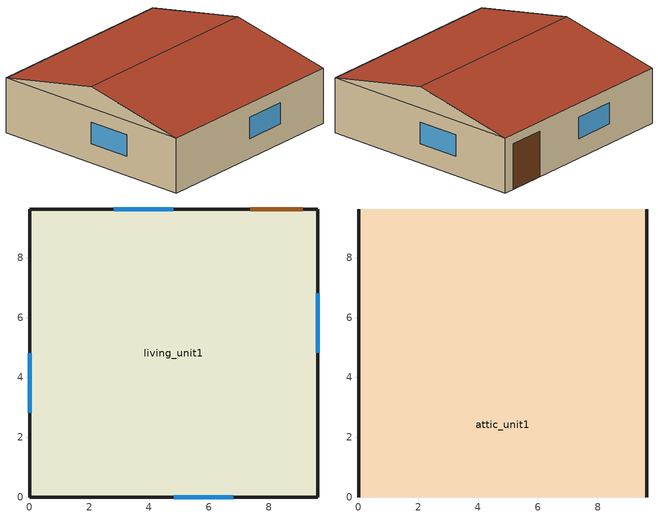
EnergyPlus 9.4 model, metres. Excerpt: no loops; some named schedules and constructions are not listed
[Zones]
living_unit1
 floor ground (Interior Floor): 0,0 0,9.63 9.63,9.63 9.63,0 z0.12
 wall outside (Exterior Wall): 0,0 9.63,0 9.63,9.63 0,9.63 0,0 z0.12:2.7
 window (Exterior Window): 4.82,0 6.82,0 / 4.81,9.63 2.81,9.63 / 9.63,4.82 9.63,6.82 / 0,4.81 0,2.81 z1.04:2.04
 door (Exterior Door): 9.13,9.63 7.39,9.63 z0.12:2.26
 ceiling to attic_unit1 (Interior Ceiling): 0,0 9.63,0 9.63,9.63 0,9.63 z2.7
attic_unit1
 wall outside (Gable_end): 9.63,0,2.7 9.63,9.63,2.7 9.63,4.82,3.7; 0,9.63,2.7 0,0,2.7 0,4.82,3.7
 roof outside (Exterior Roof): 0,0,2.7 9.63,0,2.7 9.63,4.82,3.7 0,4.82,3.7; 9.63,9.63,2.7 0,9.63,2.7 0,4.82,3.7 9.63,4.82,3.7
[Schedule:Day:List]
alwaysOffDaySch: No, 15, 0, 0, 0, 0, 0, 0, 0, 0, 0, 0, 0, 0, 0, 0, 0, 0, 0, 0, 0, 0, 0, 0, 0, 0, 0, 0, 0, 0, 0, 0, 0, 0, 0, 0, 0, 0, 0, 0, 0, 0, 0, 0, 0, 0, 0, 0, 0, 0, 0, 0, 0, 0, 0, 0, 0, 0, 0, 0, 0, 0, 0, 0, 0, 0, 0, 0, 0, 0, 0, 0, 0, 0, 0, 0, 0, 0, 0, 0, 0, 0, 0, 0, 0, 0, 0, 0, 0, 0, 0, 0, 0, 0, 0, 0, 0, 0
Week48Day1Oven1Sch: No, 15, 0, 0, 0, 0, 0, 0, 0, 0, 0, 0, 0, 0, 0, 0, 0, 0, 0, 0, 0, 0, 0, 0, 0, 0, 0, 0, 0, 0, 0, 0, 1, 0, 0, 0, 0, 0, 0, 0, 0, 0, 0, 0, 0, 0, 0, 0, 0, 0, 0, 0, 0, 0, 0, 0, 0, 0, 0, 0, 0, 0, 0, 0, 0, 0, 0, 0, 0, 0, 0, 0, 0, 0, 0, 0, 0, 0, 0, 0, 0, 0, 0, 0, 0, 0, 0, 0, 0, 0, 0, 0, 0, 0, 0, 0, 0, 0
Week48Day6Oven1Sch; Week0Day3Oven2Sch; Week28Day4Oven2Sch: No, 15, 0, 0, 0, 0, 0, 0, 0, 0, 0, 0, 0, 0, 0, 0, 0, 0, 0, 0, 0, 0, 0, 0, 0, 0, 0, 0, 0, 0, 0, 0, 0, 0, 0, 0, 0, 0, 0, 0, 0, 0, 0, 0, 0, 0, 0, 0, 0, 0, 0, 0, 0, 0, 0, 0, 0, 0, 0, 0, 0, 0, 0, 0, 0, 0, 0, 0, 0, 0, 0, 0, 0, 1, 1, 1, 0, 0, 0, 0, 0, 0, 0, 0, 0, 0, 0, 0, 0, 0, 0, 0, 0, 0, 0, 0, 0, 0
Week49Day0Oven1Sch; Week51Day1Oven1Sch; Week6Day6Oven2Sch; Week8Day2Oven2Sch: No, 15, 0, 0, 0, 0, 0, 0, 0, 0, 0, 0, 0, 0, 0, 0, 0, 0, 0, 0, 0, 0, 0, 0, 0, 0, 0, 0, 0, 0, 0, 0, 0, 0, 0, 0, 0, 0, 0, 0, 0, 0, 0, 0, 0, 0, 0, 0, 0, 0, 0, 0, 0, 0, 0, 0, 0, 0, 0, 0, 0, 0, 0, 0, 0, 0, 0, 0, 0, 0, 0, 0, 0, 0, 0, 0, 0, 0, 1, 1, 1, 0, 0, 0, 0, 0, 0, 0, 0, 0, 0, 0, 0, 0, 0, 0, 0, 0
Week49Day2Oven1Sch: No, 15, 0, 0, 0, 0, 0, 0, 0, 0, 0, 0, 0, 0, 0, 0, 0, 0, 0, 0, 0, 0, 0, 0, 0, 0, 0, 0, 0, 0, 0, 0, 0, 0, 0, 0, 0, 0, 0, 1, 0, 0, 0, 0, 0, 0, 0, 0, 0, 0, 0, 1, 0, 0, 0, 0, 0, 0, 0, 0, 0, 0, 0, 0, 0, 0, 0, 0, 0, 0, 0, 0, 0, 0, 0, 0, 0, 0, 0, 0, 0, 0, 0, 0, 0, 0, 0, 0, 0, 0, 0, 0, 0, 0, 0, 0, 0, 0
Week49Day3Oven1Sch: No, 15, 0, 0, 0, 0, 0, 0, 0, 0, 0, 0, 0, 0, 0, 0, 0, 0, 0, 0, 0, 0, 0, 0, 0, 0, 0, 0, 0, 0, 0, 0, 0, 0, 0, 0, 0, 0, 0, 0, 0, 0, 0, 0, 0, 0, 0, 0, 0, 0, 0, 0, 0, 0, 0, 0, 0, 0, 0, 0, 0, 1, 0, 0, 0, 0, 0, 0, 0, 0, 0, 0, 0, 0, 0, 1, 1, 1, 0, 0, 0, 0, 0, 0, 0, 0, 0, 0, 0, 0, 0, 0, 0, 0, 0, 0, 0, 0
Week50Day6Oven1Sch: No, 15, 0, 0, 0, 0, 0, 0, 0, 0, 0, 0, 0, 0, 0, 0, 0, 0, 0, 0, 0, 0, 0, 0, 0, 0, 0, 0, 0, 0, 0, 0, 0, 0, 0, 0, 0, 0, 0, 0, 0, 0, 0, 1, 0, 0, 0, 0, 0, 0, 0, 0, 0, 0, 0, 0, 0, 0, 0, 0, 0, 0, 0, 0, 0, 0, 0, 0, 0, 0, 0, 0, 1, 1, 1, 0, 0, 0, 0, 0, 0, 0, 0, 0, 0, 0, 0, 0, 0, 0, 0, 0, 0, 0, 0, 0, 0, 0
Week51Day5Oven1Sch; Week40Day5Oven2Sch; Week44Day2Oven2Sch: No, 15, 0, 0, 0, 0, 0, 0, 0, 0, 0, 0, 0, 0, 0, 0, 0, 0, 0, 0, 0, 0, 0, 0, 0, 0, 0, 0, 0, 0, 0, 0, 0, 0, 0, 0, 0, 0, 0, 0, 0, 0, 0, 0, 0, 0, 0, 0, 0, 0, 0, 0, 0, 0, 0, 0, 0, 0, 0, 0, 0, 0, 0, 0, 0, 0, 0, 0, 0, 0, 0, 0, 0, 0, 0, 0, 0, 0, 0, 1, 1, 1, 0, 0, 0, 0, 0, 0, 0, 0, 0, 0, 0, 0, 0, 0, 0, 0
Week1Day4Oven2Sch; Week27Day2Oven2Sch; Week31Day4Oven2Sch: No, 15, 0, 0, 0, 0, 0, 0, 0, 0, 0, 0, 0, 0, 0, 0, 0, 0, 0, 0, 0, 0, 0, 0, 0, 0, 0, 0, 0, 0, 0, 0, 0, 0, 0, 0, 0, 0, 0, 0, 0, 0, 0, 0, 0, 0, 0, 0, 0, 0, 0, 0, 0, 0, 0, 0, 0, 0, 0, 0, 0, 0, 0, 0, 0, 0, 0, 0, 0, 1, 0, 0, 0, 0, 0, 0, 0, 0, 0, 0, 0, 0, 0, 0, 0, 0, 0, 0, 0, 0, 0, 0, 0, 0, 0, 0, 0, 0
Week2Day0Oven2Sch: No, 15, 0, 0, 0, 0, 0, 0, 0, 0, 0, 0, 0, 0, 0, 0, 0, 0, 0, 0, 0, 0, 0, 0, 0, 0, 0, 0, 0, 0, 0, 0, 0, 0, 0, 0, 0, 0, 0, 0, 0, 0, 0, 0, 0, 0, 0, 0, 0, 0, 0, 0, 0, 0, 0, 0, 0, 0, 0, 0, 0, 0, 0, 0, 0, 0, 0, 0, 0, 0, 0, 0, 0, 0, 1, 1, 1, 0, 0, 0, 1, 1, 1, 0, 0, 0, 0, 0, 0, 0, 0, 0, 0, 0, 0, 0, 0, 0
Week2Day1Oven2Sch; Week12Day0Oven2Sch; Week31Day1Oven2Sch: No, 15, 0, 0, 0, 0, 0, 0, 0, 0, 0, 0, 0, 0, 0, 0, 0, 0, 0, 0, 0, 0, 0, 0, 0, 0, 0, 0, 0, 0, 0, 0, 0, 0, 0, 0, 0, 0, 0, 0, 0, 0, 0, 0, 0, 0, 0, 0, 0, 0, 0, 0, 0, 0, 0, 0, 0, 0, 0, 0, 0, 0, 0, 0, 0, 0, 0, 0, 0, 0, 0, 0, 0, 0, 0, 0, 1, 1, 1, 0, 0, 0, 0, 0, 0, 0, 0, 0, 0, 0, 0, 0, 0, 0, 0, 0, 0, 0
Week4Day6Oven2Sch: No, 15, 0, 0, 0, 0, 0, 0, 0, 0, 0, 0, 0, 0, 0, 0, 0, 0, 0, 0, 0, 0, 0, 0, 0, 0, 0, 0, 0, 0, 0, 0, 0, 0, 0, 0, 0, 0, 0, 0, 0, 0, 0, 0, 0, 0, 0, 0, 0, 0, 0, 0, 0, 0, 0, 0, 0, 0, 0, 0, 0, 0, 0, 0, 0, 1, 0, 0, 0, 0, 0, 0, 0, 0, 0, 0, 0, 0, 0, 0, 0, 0, 0, 0, 0, 0, 0, 0, 0, 0, 0, 0, 0, 0, 0, 0, 0, 0
Week5Day1Oven2Sch: No, 15, 0, 0, 0, 0, 0, 0, 0, 0, 0, 0, 0, 0, 0, 0, 0, 0, 0, 0, 0, 0, 0, 0, 0, 0, 0, 0, 0, 0, 0, 0, 0, 0, 0, 0, 0, 0, 0, 0, 0, 0, 0, 0, 0, 0, 0, 0, 0, 0, 0, 0, 0, 0, 0, 0, 0, 0, 0, 0, 0, 0, 0, 0, 0, 0, 0, 0, 0, 0, 0, 0, 0, 0, 0, 0, 0, 0, 0, 0, 0, 0, 0, 0, 0, 0, 1, 1, 1, 0, 0, 0, 0, 0, 0, 0, 0, 0
Week6Day5Oven2Sch: No, 15, 0, 0, 0, 0, 0, 0, 0, 0, 0, 0, 0, 0, 0, 0, 0, 0, 0, 0, 0, 0, 0, 0, 0, 0, 0, 0, 0, 0, 0, 0, 0, 0, 0, 0, 0, 0, 0, 0, 0, 0, 0, 0, 0, 0, 0, 0, 0, 0, 0, 0, 0, 0, 0, 0, 0, 0, 0, 0, 0, 0, 0, 0, 0, 0, 0, 0, 0, 0, 0, 0, 0, 1, 1, 1, 1, 1, 1, 0, 0, 0, 0, 0, 0, 0, 0, 0, 0, 0, 0, 0, 0, 0, 0, 0, 0, 0
Week7Day1Oven2Sch; Week33Day2Oven2Sch; Week36Day1Oven2Sch; Week39Day2Oven2Sch: No, 15, 0, 0, 0, 0, 0, 0, 0, 0, 0, 0, 0, 0, 0, 0, 0, 0, 0, 0, 0, 0, 0, 0, 0, 0, 0, 0, 0, 0, 0, 0, 0, 0, 0, 0, 0, 0, 0, 0, 0, 0, 0, 0, 0, 0, 0, 0, 0, 0, 0, 0, 0, 0, 0, 0, 0, 0, 0, 0, 0, 0, 0, 0, 0, 0, 0, 0, 0, 0, 0, 0, 0, 0, 0, 0, 0, 0, 0, 0, 0, 1, 1, 1, 0, 0, 0, 0, 0, 0, 0, 0, 0, 0, 0, 0, 0, 0
Week7Day2Oven2Sch: No, 15, 0, 0, 0, 0, 0, 0, 0, 0, 0, 0, 0, 0, 0, 0, 0, 0, 0, 0, 0, 0, 0, 0, 0, 0, 0, 0, 0, 0, 0, 0, 0, 0, 0, 0, 0, 0, 0, 1, 0, 0, 0, 0, 1, 0, 0, 0, 0, 0, 0, 0, 0, 0, 0, 0, 0, 0, 0, 0, 0, 0, 0, 0, 0, 0, 0, 0, 0, 0, 0, 0, 0, 0, 0, 0, 0, 0, 0, 0, 0, 0, 0, 0, 0, 0, 0, 0, 0, 0, 0, 0, 0, 0, 0, 0, 0, 0
Week8Day1Oven2Sch; Week20Day6Oven2Sch: No, 15, 0, 0, 0, 0, 0, 0, 0, 0, 0, 0, 0, 0, 0, 0, 0, 0, 0, 0, 0, 0, 0, 0, 0, 0, 0, 0, 0, 0, 0, 0, 0, 0, 0, 0, 0, 0, 0, 0, 1, 0, 0, 0, 0, 0, 0, 0, 0, 0, 0, 0, 0, 0, 0, 0, 0, 0, 0, 0, 0, 0, 0, 0, 0, 0, 0, 0, 0, 0, 0, 0, 0, 0, 0, 0, 0, 0, 0, 0, 0, 0, 0, 0, 0, 0, 0, 0, 0, 0, 0, 0, 0, 0, 0, 0, 0, 0
Week10Day1Oven2Sch; Week15Day2Oven2Sch; Week43Day5Oven2Sch: No, 15, 0, 0, 0, 0, 0, 0, 0, 0, 0, 0, 0, 0, 0, 0, 0, 0, 0, 0, 0, 0, 0, 0, 0, 0, 0, 0, 0, 0, 0, 0, 0, 0, 0, 0, 0, 0, 0, 0, 0, 0, 0, 0, 0, 0, 0, 0, 0, 0, 0, 0, 0, 0, 0, 0, 1, 0, 0, 0, 0, 0, 0, 0, 0, 0, 0, 0, 0, 0, 0, 0, 0, 0, 0, 0, 0, 0, 0, 0, 0, 0, 0, 0, 0, 0, 0, 0, 0, 0, 0, 0, 0, 0, 0, 0, 0, 0
Week10Day2Oven2Sch; Week29Day1Oven2Sch: No, 15, 0, 0, 0, 0, 0, 0, 0, 0, 0, 0, 0, 0, 0, 0, 0, 0, 0, 0, 0, 0, 0, 0, 0, 0, 0, 0, 0, 0, 0, 0, 0, 0, 0, 0, 0, 0, 0, 0, 0, 0, 0, 0, 0, 0, 0, 0, 0, 0, 0, 0, 0, 0, 0, 0, 0, 0, 0, 0, 0, 0, 0, 0, 0, 0, 0, 0, 0, 0, 0, 0, 0, 0, 0, 0, 0, 0, 0, 0, 1, 1, 1, 0, 0, 0, 0, 0, 0, 0, 0, 0, 0, 0, 0, 0, 0, 0
Week10Day3Oven2Sch: No, 15, 0, 0, 0, 0, 0, 0, 0, 0, 0, 0, 0, 0, 0, 0, 0, 0, 0, 0, 0, 0, 0, 0, 0, 0, 0, 0, 0, 0, 0, 0, 0, 0, 0, 0, 0, 0, 0, 0, 0, 0, 0, 0, 0, 0, 0, 0, 0, 0, 0, 0, 0, 0, 0, 0, 0, 0, 0, 1, 0, 0, 0, 0, 0, 0, 0, 0, 0, 0, 0, 0, 0, 0, 0, 0, 0, 0, 0, 0, 0, 0, 0, 0, 0, 0, 0, 0, 0, 0, 0, 0, 0, 0, 0, 0, 0, 0
Week10Day6Oven2Sch: No, 15, 0, 0, 0, 0, 0, 0, 0, 0, 0, 0, 0, 0, 0, 0, 0, 0, 0, 0, 0, 0, 0, 0, 0, 0, 0, 0, 0, 0, 0, 0, 0, 0, 0, 0, 0, 0, 0, 0, 1, 0, 0, 0, 0, 0, 1, 0, 0, 0, 0, 0, 0, 0, 0, 0, 0, 0, 0, 0, 0, 0, 0, 0, 0, 0, 0, 0, 0, 0, 0, 0, 0, 0, 0, 0, 0, 0, 0, 0, 0, 0, 0, 0, 0, 0, 0, 0, 0, 0, 0, 0, 0, 0, 0, 0, 0, 0
Week11Day1Oven2Sch: No, 15, 0, 0, 0, 0, 0, 0, 0, 0, 0, 0, 0, 0, 0, 0, 0, 0, 0, 0, 0, 0, 0, 0, 0, 0, 0, 0, 0, 0, 0, 0, 0, 0, 0, 0, 0, 1, 0, 0, 0, 0, 0, 0, 0, 0, 0, 0, 0, 0, 0, 0, 0, 0, 0, 0, 0, 0, 0, 0, 0, 0, 0, 0, 0, 0, 0, 0, 0, 0, 0, 0, 0, 0, 0, 0, 0, 0, 0, 0, 0, 0, 0, 0, 0, 0, 0, 0, 0, 0, 0, 0, 0, 0, 0, 0, 0, 0
Week11Day2Oven2Sch: No, 15, 0, 0, 0, 0, 0, 0, 0, 0, 0, 0, 0, 0, 0, 0, 0, 0, 0, 0, 0, 0, 0, 0, 0, 0, 0, 0, 0, 0, 0, 0, 0, 0, 0, 0, 0, 0, 0, 0, 0, 0, 0, 0, 0, 0, 0, 0, 0, 0, 0, 0, 0, 0, 0, 0, 0, 0, 0, 0, 0, 0, 0, 0, 0, 0, 0, 0, 0, 0, 0, 0, 0, 0, 0, 0, 0, 0, 0, 0, 0, 0, 0, 0, 0, 0, 0, 0, 1, 1, 1, 0, 0, 0, 0, 0, 0, 0
Week11Day3Oven2Sch; Week25Day1Oven2Sch; Week40Day1Oven2Sch: No, 15, 0, 0, 0, 0, 0, 0, 0, 0, 0, 0, 0, 0, 0, 0, 0, 0, 0, 0, 0, 0, 0, 0, 0, 0, 0, 0, 0, 0, 0, 0, 0, 0, 0, 0, 0, 0, 0, 0, 0, 0, 0, 0, 0, 0, 0, 0, 0, 0, 0, 0, 0, 0, 0, 0, 0, 0, 0, 0, 0, 0, 0, 0, 0, 0, 0, 0, 0, 0, 0, 0, 0, 0, 0, 0, 0, 1, 1, 1, 0, 0, 0, 0, 0, 0, 0, 0, 0, 0, 0, 0, 0, 0, 0, 0, 0, 0
Week11Day4Oven2Sch: No, 15, 0, 0, 0, 0, 0, 0, 0, 0, 0, 0, 0, 0, 0, 0, 0, 0, 0, 0, 0, 0, 0, 0, 0, 0, 0, 0, 0, 0, 0, 0, 0, 0, 0, 1, 0, 0, 0, 0, 0, 0, 0, 0, 0, 0, 0, 0, 0, 0, 0, 0, 0, 0, 0, 0, 0, 0, 0, 0, 0, 0, 0, 0, 0, 0, 0, 0, 0, 0, 0, 0, 0, 0, 0, 0, 0, 0, 0, 1, 1, 1, 0, 0, 0, 0, 0, 0, 0, 0, 0, 0, 0, 0, 0, 0, 0, 0
Week11Day5Oven2Sch: No, 15, 0, 0, 0, 0, 0, 0, 0, 0, 0, 0, 0, 0, 0, 0, 0, 0, 0, 0, 0, 0, 0, 0, 0, 0, 0, 0, 0, 0, 0, 0, 0, 0, 0, 0, 0, 0, 0, 0, 0, 0, 0, 0, 0, 0, 0, 0, 0, 0, 0, 0, 0, 0, 0, 0, 0, 0, 0, 0, 0, 0, 0, 0, 0, 0, 0, 0, 0, 0, 0, 0, 0, 0, 1, 1, 1, 0, 0, 0, 1, 1, 1, 1, 1, 1, 0, 0, 0, 0, 0, 0, 0, 0, 0, 0, 0, 0
Week11Day6Oven2Sch: No, 15, 0, 0, 0, 0, 0, 0, 0, 0, 0, 0, 0, 0, 0, 0, 0, 0, 0, 0, 0, 0, 0, 0, 0, 0, 0, 0, 0, 0, 0, 0, 0, 0, 0, 0, 0, 0, 0, 0, 0, 0, 0, 0, 1, 0, 0, 0, 0, 0, 0, 0, 0, 0, 0, 0, 0, 0, 0, 0, 0, 0, 0, 0, 0, 0, 0, 0, 0, 0, 0, 0, 0, 0, 0, 1, 1, 1, 0, 0, 0, 0, 0, 0, 0, 0, 0, 0, 0, 0, 0, 0, 0, 0, 0, 0, 0, 0
Week12Day6Oven2Sch; Week18Day0Oven2Sch; Week47Day6Oven2Sch: No, 15, 0, 0, 0, 0, 0, 0, 0, 0, 0, 0, 0, 0, 0, 0, 0, 0, 0, 0, 0, 0, 0, 0, 0, 0, 0, 0, 0, 0, 0, 0, 0, 0, 0, 0, 0, 0, 0, 0, 0, 1, 0, 0, 0, 0, 0, 0, 0, 0, 0, 0, 0, 0, 0, 0, 0, 0, 0, 0, 0, 0, 0, 0, 0, 0, 0, 0, 0, 0, 0, 0, 0, 0, 0, 0, 0, 0, 0, 0, 0, 0, 0, 0, 0, 0, 0, 0, 0, 0, 0, 0, 0, 0, 0, 0, 0, 0
Week15Day0Oven2Sch: No, 15, 0, 0, 0, 0, 0, 0, 0, 0, 0, 0, 0, 0, 0, 0, 0, 0, 0, 0, 0, 0, 0, 0, 0, 0, 0, 0, 0, 0, 0, 0, 0, 0, 0, 0, 0, 0, 0, 0, 0, 0, 0, 0, 0, 0, 0, 0, 0, 0, 0, 0, 0, 0, 0, 0, 0, 0, 0, 0, 0, 0, 0, 0, 0, 0, 0, 0, 1, 0, 0, 0, 0, 0, 0, 0, 0, 0, 0, 0, 0, 0, 0, 0, 0, 0, 0, 0, 0, 0, 0, 0, 0, 0, 0, 0, 0, 0
Week15Day1Oven2Sch: No, 15, 0, 0, 0, 0, 0, 0, 0, 0, 0, 0, 0, 0, 0, 0, 0, 0, 0, 0, 0, 0, 0, 0, 0, 0, 0, 0, 0, 0, 0, 0, 0, 0, 0, 0, 0, 0, 0, 0, 0, 0, 0, 0, 0, 0, 0, 0, 0, 0, 0, 0, 0, 0, 0, 0, 0, 0, 0, 0, 0, 0, 0, 0, 0, 0, 0, 0, 0, 0, 0, 0, 0, 0, 0, 0, 1, 1, 1, 0, 0, 0, 1, 1, 1, 0, 0, 0, 0, 0, 0, 0, 0, 0, 0, 0, 0, 0
Week15Day5Oven2Sch; Week29Day6Oven2Sch; Week38Day1Oven2Sch; Week48Day0Oven2Sch: No, 15, 0, 0, 0, 0, 0, 0, 0, 0, 0, 0, 0, 0, 0, 0, 0, 0, 0, 0, 0, 0, 0, 0, 0, 0, 0, 0, 0, 0, 0, 0, 0, 0, 0, 0, 0, 0, 0, 0, 0, 0, 0, 0, 0, 0, 0, 0, 0, 0, 0, 0, 0, 0, 0, 0, 0, 0, 0, 0, 0, 0, 0, 0, 0, 0, 0, 0, 0, 0, 0, 0, 0, 0, 0, 0, 0, 0, 0, 0, 0, 0, 1, 1, 1, 0, 0, 0, 0, 0, 0, 0, 0, 0, 0, 0, 0, 0
Week15Day6Oven2Sch: No, 15, 0, 0, 0, 0, 0, 0, 0, 0, 0, 0, 0, 0, 0, 0, 0, 0, 0, 0, 0, 0, 0, 0, 0, 0, 0, 0, 0, 0, 0, 0, 0, 0, 0, 0, 0, 0, 0, 0, 0, 0, 0, 0, 0, 0, 0, 0, 0, 0, 0, 0, 0, 0, 0, 0, 0, 0, 0, 0, 0, 0, 0, 0, 0, 0, 0, 0, 0, 0, 0, 1, 1, 1, 0, 1, 1, 1, 0, 0, 0, 0, 0, 0, 0, 0, 0, 0, 0, 0, 0, 0, 0, 0, 0, 0, 0, 0
Week16Day0Oven2Sch: No, 15, 0, 0, 0, 0, 0, 0, 0, 0, 0, 0, 0, 0, 0, 0, 0, 0, 0, 0, 0, 0, 0, 0, 0, 0, 0, 0, 0, 0, 0, 0, 0, 0, 0, 0, 0, 0, 0, 0, 0, 0, 0, 0, 0, 0, 0, 0, 0, 0, 0, 0, 0, 0, 0, 0, 0, 0, 0, 0, 0, 0, 0, 0, 0, 0, 0, 0, 0, 0, 1, 1, 1, 0, 0, 0, 1, 1, 1, 0, 0, 0, 0, 0, 1, 1, 1, 0, 0, 0, 0, 0, 0, 0, 0, 0, 0, 0
Week16Day2Oven2Sch: No, 15, 0, 0, 0, 0, 0, 0, 0, 0, 0, 0, 0, 0, 0, 0, 0, 0, 0, 0, 0, 0, 0, 0, 0, 0, 0, 0, 0, 0, 0, 0, 0, 0, 0, 0, 0, 0, 0, 0, 0, 0, 0, 0, 0, 0, 0, 0, 0, 0, 0, 0, 0, 0, 0, 0, 0, 0, 0, 0, 0, 0, 0, 0, 0, 0, 0, 0, 0, 1, 0, 0, 0, 0, 0, 0, 0, 1, 1, 1, 0, 0, 0, 0, 0, 0, 0, 0, 0, 0, 0, 0, 0, 0, 0, 0, 0, 0
Week16Day3Oven2Sch: No, 15, 0, 0, 0, 0, 0, 0, 0, 0, 0, 0, 0, 0, 0, 0, 0, 0, 0, 0, 0, 0, 0, 0, 0, 0, 0, 0, 0, 0, 0, 0, 0, 0, 0, 0, 0, 0, 0, 0, 0, 0, 0, 0, 0, 0, 0, 0, 0, 0, 0, 0, 0, 0, 0, 0, 0, 0, 0, 0, 0, 0, 0, 0, 0, 0, 0, 0, 0, 0, 0, 1, 1, 1, 0, 0, 0, 0, 0, 0, 0, 0, 0, 0, 0, 1, 1, 1, 0, 0, 0, 0, 0, 0, 0, 0, 0, 0
Week18Day1Oven2Sch; Week48Day3Oven2Sch: No, 15, 0, 0, 0, 0, 0, 0, 0, 0, 0, 0, 0, 0, 0, 0, 0, 0, 0, 0, 0, 0, 0, 0, 0, 0, 0, 0, 0, 0, 0, 0, 0, 0, 0, 0, 0, 0, 0, 0, 0, 0, 0, 0, 0, 0, 0, 0, 0, 0, 0, 0, 1, 0, 0, 0, 0, 0, 0, 0, 0, 0, 0, 0, 0, 0, 0, 0, 0, 0, 0, 0, 0, 0, 0, 0, 0, 0, 0, 0, 0, 0, 0, 0, 0, 0, 0, 0, 0, 0, 0, 0, 0, 0, 0, 0, 0, 0
Week18Day2Oven2Sch: No, 15, 0, 0, 0, 0, 0, 0, 0, 0, 0, 0, 0, 0, 0, 0, 0, 0, 0, 0, 0, 0, 0, 0, 0, 0, 0, 0, 0, 0, 0, 0, 0, 0, 0, 0, 0, 0, 0, 0, 0, 0, 1, 0, 0, 0, 0, 0, 0, 0, 0, 0, 0, 0, 0, 0, 0, 0, 0, 0, 0, 0, 0, 0, 0, 0, 0, 0, 0, 0, 0, 0, 0, 0, 0, 0, 0, 0, 0, 1, 1, 1, 0, 0, 0, 0, 0, 0, 0, 0, 0, 0, 0, 0, 0, 0, 0, 0
Week18Day5Oven2Sch: No, 15, 0, 0, 0, 0, 0, 0, 0, 0, 0, 0, 0, 0, 0, 0, 0, 0, 0, 0, 0, 0, 0, 0, 0, 0, 0, 0, 0, 0, 1, 0, 0, 0, 0, 0, 0, 0, 0, 0, 0, 0, 0, 0, 0, 0, 0, 0, 0, 0, 0, 0, 0, 0, 0, 0, 0, 0, 0, 0, 0, 0, 0, 0, 0, 0, 0, 0, 0, 0, 0, 0, 0, 0, 0, 0, 0, 0, 0, 0, 0, 0, 0, 0, 0, 0, 0, 0, 0, 0, 0, 0, 0, 0, 0, 0, 0, 0
Week20Day0Oven2Sch; Week29Day3Oven2Sch: No, 15, 0, 0, 0, 0, 0, 0, 0, 0, 0, 0, 0, 0, 0, 0, 0, 0, 0, 0, 0, 0, 0, 0, 0, 0, 0, 0, 0, 0, 0, 0, 0, 0, 0, 0, 0, 0, 0, 0, 0, 0, 0, 0, 0, 0, 0, 0, 0, 0, 0, 0, 0, 0, 0, 0, 0, 0, 0, 0, 0, 0, 0, 0, 0, 0, 0, 0, 0, 0, 0, 0, 1, 1, 1, 0, 0, 0, 0, 0, 0, 0, 0, 0, 0, 0, 0, 0, 0, 0, 0, 0, 0, 0, 0, 0, 0, 0
Week20Day2Oven2Sch: No, 15, 0, 0, 0, 0, 1, 1, 1, 0, 0, 0, 0, 0, 0, 0, 0, 0, 0, 0, 0, 0, 0, 0, 0, 0, 0, 0, 0, 0, 0, 0, 0, 0, 0, 0, 0, 0, 0, 0, 0, 0, 0, 0, 0, 0, 0, 0, 0, 0, 0, 0, 0, 0, 0, 0, 0, 0, 0, 0, 0, 0, 0, 0, 0, 0, 0, 0, 0, 0, 0, 0, 0, 0, 0, 0, 0, 0, 0, 0, 0, 0, 0, 0, 0, 0, 0, 0, 0, 0, 0, 0, 0, 0, 0, 0, 0, 0
Week21Day1Oven2Sch; Week45Day2Oven2Sch: No, 15, 0, 0, 0, 0, 0, 0, 0, 0, 0, 0, 0, 0, 0, 0, 0, 0, 0, 0, 0, 0, 0, 0, 0, 0, 0, 0, 0, 0, 0, 0, 0, 0, 0, 0, 1, 0, 0, 0, 0, 0, 0, 0, 0, 0, 0, 0, 0, 0, 0, 0, 0, 0, 0, 0, 0, 0, 0, 0, 0, 0, 0, 0, 0, 0, 0, 0, 0, 0, 0, 0, 0, 0, 0, 0, 0, 0, 0, 0, 0, 0, 0, 0, 0, 0, 0, 0, 0, 0, 0, 0, 0, 0, 0, 0, 0, 0
Week21Day5Oven2Sch: No, 15, 0, 0, 0, 0, 0, 0, 0, 0, 0, 0, 0, 0, 0, 0, 0, 0, 0, 0, 0, 0, 0, 0, 0, 0, 0, 0, 0, 0, 0, 0, 0, 0, 0, 1, 0, 0, 0, 0, 0, 0, 0, 0, 0, 1, 0, 0, 0, 0, 0, 0, 0, 0, 0, 0, 0, 0, 0, 0, 0, 0, 0, 0, 0, 0, 0, 0, 0, 0, 0, 0, 0, 0, 0, 0, 0, 0, 0, 0, 0, 0, 0, 0, 0, 0, 0, 0, 0, 0, 0, 0, 0, 0, 0, 0, 0, 0
Week22Day4Oven2Sch; Week36Day4Oven2Sch: No, 15, 0, 0, 0, 0, 0, 0, 0, 0, 0, 0, 0, 0, 0, 0, 0, 0, 0, 0, 0, 0, 0, 0, 0, 0, 0, 0, 0, 0, 0, 0, 0, 0, 0, 0, 0, 0, 0, 0, 0, 0, 0, 0, 0, 0, 0, 0, 0, 0, 0, 0, 0, 0, 0, 0, 0, 0, 0, 0, 0, 0, 0, 0, 0, 0, 0, 0, 0, 0, 0, 0, 0, 0, 0, 0, 0, 0, 0, 0, 0, 0, 0, 1, 1, 1, 0, 0, 0, 0, 0, 0, 0, 0, 0, 0, 0, 0
Week23Day6Oven2Sch: No, 15, 0, 0, 0, 0, 0, 0, 0, 0, 0, 0, 0, 0, 0, 0, 0, 0, 0, 0, 0, 0, 0, 0, 0, 0, 0, 0, 0, 0, 0, 0, 0, 0, 0, 0, 0, 0, 0, 0, 0, 0, 0, 0, 0, 0, 0, 0, 0, 0, 0, 0, 0, 0, 0, 0, 0, 0, 0, 0, 0, 0, 0, 0, 0, 0, 0, 0, 0, 0, 0, 0, 0, 0, 0, 0, 1, 1, 1, 0, 1, 1, 1, 0, 0, 0, 0, 0, 0, 0, 0, 0, 0, 0, 0, 0, 0, 0
Week25Day6Oven2Sch: No, 15, 0, 0, 0, 0, 0, 0, 0, 0, 0, 0, 0, 0, 0, 0, 0, 0, 0, 0, 0, 0, 0, 0, 0, 0, 0, 0, 0, 0, 0, 0, 0, 0, 0, 0, 0, 0, 0, 0, 0, 0, 0, 0, 0, 0, 0, 0, 0, 0, 0, 0, 0, 0, 0, 0, 0, 0, 0, 0, 0, 0, 1, 0, 0, 0, 0, 0, 0, 0, 0, 0, 0, 0, 0, 0, 0, 0, 0, 0, 0, 0, 0, 0, 0, 0, 0, 0, 0, 0, 0, 0, 0, 0, 0, 0, 0, 0
Week27Day3Oven2Sch; Week28Day0Oven2Sch; Week37Day5Oven2Sch; Week43Day6Oven2Sch; Week48Day2Oven2Sch: No, 15, 0, 0, 0, 0, 0, 0, 0, 0, 0, 0, 0, 0, 0, 0, 0, 0, 0, 0, 0, 0, 0, 0, 0, 0, 0, 0, 0, 0, 0, 0, 0, 0, 0, 0, 0, 0, 0, 0, 0, 0, 0, 0, 0, 0, 0, 0, 0, 0, 0, 0, 0, 0, 0, 0, 0, 0, 0, 0, 0, 0, 0, 0, 0, 0, 0, 1, 0, 0, 0, 0, 0, 0, 0, 0, 0, 0, 0, 0, 0, 0, 0, 0, 0, 0, 0, 0, 0, 0, 0, 0, 0, 0, 0, 0, 0, 0
Week27Day5Oven2Sch: No, 15, 0, 0, 0, 0, 0, 0, 0, 0, 0, 0, 0, 0, 0, 0, 0, 0, 0, 0, 0, 0, 0, 0, 0, 0, 0, 0, 0, 0, 0, 0, 0, 0, 0, 0, 0, 0, 0, 0, 0, 0, 0, 0, 0, 0, 0, 0, 0, 0, 0, 0, 0, 0, 0, 0, 0, 0, 0, 0, 0, 0, 0, 0, 0, 0, 1, 0, 0, 0, 0, 0, 0, 0, 0, 0, 0, 0, 0, 0, 0, 0, 1, 1, 1, 0, 0, 0, 0, 0, 0, 0, 0, 0, 0, 0, 0, 0
Week28Day1Oven2Sch: No, 15, 0, 0, 0, 0, 0, 0, 0, 0, 0, 0, 0, 0, 0, 0, 0, 0, 0, 0, 0, 0, 0, 0, 0, 0, 0, 0, 0, 0, 0, 0, 0, 0, 1, 0, 0, 0, 0, 0, 0, 0, 0, 0, 0, 0, 0, 0, 0, 0, 0, 0, 0, 0, 0, 0, 0, 0, 0, 0, 0, 0, 0, 0, 0, 0, 0, 0, 0, 0, 0, 0, 0, 0, 0, 0, 0, 0, 0, 0, 0, 0, 0, 0, 0, 0, 0, 0, 0, 0, 0, 0, 0, 0, 0, 0, 0, 0
Week29Day5Oven2Sch: No, 15, 0, 0, 0, 0, 0, 0, 0, 0, 0, 0, 0, 0, 0, 0, 0, 0, 0, 0, 0, 0, 0, 0, 0, 0, 0, 0, 0, 0, 0, 0, 0, 0, 0, 0, 1, 0, 0, 0, 0, 0, 0, 0, 0, 0, 0, 0, 1, 0, 0, 0, 0, 0, 0, 0, 0, 0, 0, 0, 0, 0, 0, 0, 0, 0, 0, 0, 0, 0, 0, 0, 0, 0, 0, 0, 0, 0, 0, 0, 0, 0, 0, 0, 0, 0, 0, 0, 0, 0, 0, 0, 0, 0, 0, 0, 0, 0
Week31Day5Oven2Sch: No, 15, 0, 0, 0, 0, 0, 0, 0, 0, 0, 0, 0, 0, 0, 0, 0, 0, 0, 0, 0, 0, 0, 0, 0, 0, 0, 0, 0, 0, 0, 0, 0, 0, 0, 0, 0, 0, 0, 0, 1, 0, 0, 0, 0, 0, 0, 0, 0, 0, 0, 0, 0, 0, 0, 0, 0, 0, 0, 0, 0, 0, 0, 0, 0, 1, 0, 0, 0, 0, 0, 0, 0, 0, 0, 0, 0, 0, 0, 0, 0, 0, 0, 0, 0, 0, 0, 0, 0, 0, 0, 0, 0, 0, 0, 0, 0, 0
Week31Day6Oven2Sch: No, 15, 0, 0, 0, 0, 0, 0, 0, 0, 0, 0, 0, 0, 0, 0, 0, 0, 0, 0, 0, 0, 0, 0, 0, 0, 0, 0, 0, 0, 0, 0, 0, 0, 0, 0, 0, 1, 0, 0, 0, 0, 0, 0, 0, 0, 1, 0, 0, 0, 0, 0, 0, 0, 0, 0, 0, 0, 0, 0, 0, 0, 0, 0, 0, 0, 0, 0, 0, 0, 0, 0, 0, 0, 1, 1, 1, 0, 0, 0, 0, 0, 0, 0, 0, 0, 0, 0, 0, 0, 0, 0, 0, 0, 0, 0, 0, 0
Week35Day1Oven2Sch; Week41Day4Oven2Sch; Week46Day6Oven2Sch: No, 15, 0, 0, 0, 0, 0, 0, 0, 0, 0, 0, 0, 0, 0, 0, 0, 0, 0, 0, 0, 0, 0, 0, 0, 0, 0, 0, 0, 0, 0, 0, 0, 0, 0, 0, 0, 0, 0, 0, 0, 0, 0, 0, 0, 0, 0, 0, 0, 0, 0, 0, 0, 0, 0, 0, 0, 0, 0, 0, 0, 0, 0, 0, 0, 0, 0, 0, 0, 0, 0, 0, 0, 0, 1, 1, 1, 0, 0, 0, 0, 0, 0, 0, 0, 0, 0, 0, 0, 0, 0, 0, 0, 0, 0, 0, 0, 0
Week35Day4Oven2Sch; Week38Day3Oven2Sch; Week41Day3Oven2Sch: No, 15, 0, 0, 0, 0, 0, 0, 0, 0, 0, 0, 0, 0, 0, 0, 0, 0, 0, 0, 0, 0, 0, 0, 0, 0, 0, 0, 0, 0, 0, 0, 0, 0, 0, 0, 0, 0, 0, 0, 0, 0, 0, 1, 0, 0, 0, 0, 0, 0, 0, 0, 0, 0, 0, 0, 0, 0, 0, 0, 0, 0, 0, 0, 0, 0, 0, 0, 0, 0, 0, 0, 0, 0, 0, 0, 0, 0, 0, 0, 0, 0, 0, 0, 0, 0, 0, 0, 0, 0, 0, 0, 0, 0, 0, 0, 0, 0
Week36Day2Oven2Sch: No, 15, 0, 0, 0, 0, 0, 0, 0, 0, 0, 0, 0, 0, 0, 0, 0, 0, 0, 0, 0, 0, 0, 0, 0, 0, 0, 0, 0, 0, 0, 0, 0, 0, 0, 0, 0, 0, 0, 0, 0, 0, 0, 0, 0, 0, 0, 0, 1, 0, 0, 0, 0, 0, 0, 0, 0, 0, 0, 0, 0, 0, 0, 0, 0, 0, 0, 0, 0, 0, 0, 0, 0, 0, 0, 0, 0, 0, 0, 0, 0, 0, 1, 1, 1, 0, 0, 0, 0, 0, 0, 0, 0, 0, 0, 0, 0, 0
Week36Day3Oven2Sch: No, 15, 0, 0, 0, 0, 0, 0, 0, 0, 0, 0, 0, 0, 0, 0, 0, 0, 0, 0, 0, 0, 0, 0, 0, 0, 0, 0, 0, 0, 0, 0, 0, 0, 0, 0, 0, 0, 0, 0, 0, 0, 0, 0, 0, 0, 0, 0, 0, 0, 0, 0, 0, 0, 0, 0, 0, 0, 0, 0, 0, 0, 0, 1, 0, 0, 0, 0, 0, 0, 0, 0, 0, 0, 0, 0, 0, 0, 0, 0, 0, 0, 0, 0, 0, 0, 0, 0, 0, 0, 0, 0, 0, 0, 0, 0, 0, 0
Week36Day5Oven2Sch: No, 15, 0, 0, 0, 0, 0, 0, 0, 0, 0, 0, 0, 0, 0, 0, 0, 0, 0, 0, 0, 0, 0, 0, 0, 0, 0, 0, 0, 0, 0, 0, 0, 0, 0, 0, 0, 0, 0, 0, 1, 0, 0, 0, 0, 0, 0, 0, 0, 0, 0, 0, 0, 0, 0, 0, 0, 0, 0, 0, 0, 0, 0, 0, 0, 0, 0, 0, 0, 0, 0, 0, 0, 1, 1, 1, 0, 0, 0, 0, 0, 0, 0, 0, 0, 0, 0, 0, 0, 0, 0, 0, 0, 0, 0, 0, 0, 0
Week37Day2Oven2Sch: No, 15, 0, 0, 0, 0, 0, 0, 0, 0, 0, 0, 0, 0, 0, 0, 0, 0, 0, 0, 0, 0, 0, 0, 0, 0, 0, 0, 0, 0, 0, 0, 0, 0, 0, 0, 0, 0, 0, 0, 0, 0, 0, 0, 0, 0, 0, 0, 0, 0, 0, 0, 0, 0, 0, 0, 0, 0, 1, 0, 0, 0, 0, 0, 0, 0, 0, 0, 0, 0, 0, 0, 0, 0, 1, 1, 1, 0, 0, 0, 0, 0, 0, 0, 0, 0, 0, 0, 0, 0, 0, 0, 0, 0, 0, 0, 0, 0
Week37Day3Oven2Sch: No, 15, 0, 0, 0, 0, 0, 0, 0, 0, 0, 0, 0, 0, 0, 0, 0, 0, 0, 0, 0, 0, 0, 0, 0, 0, 0, 0, 0, 0, 0, 0, 0, 0, 0, 0, 0, 0, 0, 0, 0, 0, 0, 0, 0, 0, 0, 0, 1, 0, 0, 0, 0, 0, 0, 0, 0, 0, 0, 0, 0, 0, 0, 0, 0, 0, 0, 0, 0, 0, 0, 0, 0, 1, 1, 1, 0, 0, 0, 0, 0, 0, 0, 0, 0, 0, 0, 0, 0, 0, 0, 0, 0, 0, 0, 0, 0, 0
Week39Day3Oven2Sch: No, 15, 0, 0, 0, 0, 0, 0, 0, 0, 0, 0, 0, 0, 0, 0, 0, 0, 0, 0, 0, 0, 0, 0, 0, 0, 0, 0, 0, 0, 0, 0, 0, 0, 0, 0, 0, 0, 0, 0, 0, 0, 0, 0, 0, 0, 0, 0, 0, 0, 0, 1, 0, 0, 0, 0, 0, 0, 0, 0, 0, 0, 0, 0, 0, 0, 0, 0, 0, 0, 0, 1, 1, 1, 0, 0, 0, 0, 0, 0, 0, 0, 0, 0, 0, 0, 0, 0, 0, 0, 0, 0, 0, 0, 0, 0, 0, 0
Week40Day3Oven2Sch: No, 15, 0, 0, 0, 0, 0, 0, 0, 0, 0, 0, 0, 0, 0, 0, 0, 0, 0, 0, 0, 0, 0, 0, 0, 0, 0, 0, 0, 0, 0, 0, 0, 0, 0, 0, 0, 0, 0, 0, 0, 0, 0, 0, 0, 0, 0, 0, 0, 0, 0, 1, 0, 0, 0, 0, 0, 0, 0, 0, 0, 0, 0, 0, 0, 0, 0, 0, 0, 0, 0, 0, 0, 0, 0, 0, 0, 0, 0, 0, 0, 0, 0, 0, 0, 0, 0, 0, 0, 0, 0, 0, 0, 0, 0, 0, 0, 0
Week41Day1Oven2Sch: No, 15, 0, 0, 0, 0, 0, 0, 0, 0, 0, 0, 0, 0, 0, 0, 0, 0, 0, 0, 0, 0, 0, 0, 0, 0, 0, 0, 0, 0, 0, 0, 0, 0, 0, 0, 0, 0, 0, 0, 0, 0, 0, 0, 0, 0, 0, 0, 0, 0, 0, 0, 0, 0, 0, 0, 0, 0, 0, 1, 0, 0, 0, 0, 0, 0, 0, 0, 0, 0, 0, 0, 1, 1, 1, 0, 0, 0, 0, 0, 0, 0, 0, 0, 0, 0, 0, 0, 0, 0, 0, 0, 0, 0, 0, 0, 0, 0
Week42Day1Oven2Sch: No, 15, 0, 0, 0, 0, 0, 0, 0, 0, 0, 0, 0, 0, 0, 0, 0, 0, 0, 0, 0, 0, 0, 0, 0, 0, 0, 0, 0, 0, 0, 0, 0, 0, 0, 0, 0, 0, 0, 0, 0, 0, 0, 1, 0, 0, 0, 0, 0, 1, 0, 0, 0, 0, 0, 0, 0, 0, 0, 0, 0, 0, 0, 0, 0, 0, 0, 0, 0, 0, 0, 0, 0, 0, 0, 0, 0, 0, 0, 0, 0, 0, 0, 0, 0, 0, 0, 0, 0, 0, 0, 0, 0, 0, 0, 0, 0, 0
Week42Day2Oven2Sch: No, 15, 0, 0, 0, 0, 0, 0, 0, 0, 0, 0, 0, 0, 0, 0, 0, 0, 0, 0, 0, 0, 0, 0, 0, 0, 0, 0, 0, 0, 0, 0, 0, 0, 0, 0, 0, 0, 0, 0, 0, 0, 0, 0, 0, 0, 0, 0, 0, 0, 0, 0, 0, 0, 0, 0, 0, 0, 0, 0, 0, 1, 0, 0, 0, 0, 0, 0, 0, 0, 0, 0, 0, 0, 0, 0, 0, 0, 0, 0, 0, 0, 0, 0, 0, 0, 0, 0, 0, 0, 0, 0, 0, 0, 0, 0, 0, 0
Week43Day0Oven2Sch: No, 15, 0, 0, 0, 0, 0, 0, 0, 0, 0, 0, 0, 0, 0, 0, 0, 0, 0, 0, 0, 0, 0, 0, 0, 0, 0, 0, 0, 0, 0, 0, 0, 0, 0, 1, 0, 0, 0, 0, 0, 0, 0, 0, 0, 0, 0, 0, 0, 0, 0, 0, 0, 0, 0, 0, 0, 0, 0, 0, 0, 0, 0, 0, 0, 0, 0, 0, 0, 0, 0, 0, 0, 0, 0, 0, 0, 0, 0, 0, 0, 0, 0, 0, 0, 0, 0, 0, 0, 0, 0, 0, 0, 0, 0, 0, 0, 0
Week43Day2Oven2Sch: No, 15, 0, 0, 0, 0, 0, 0, 0, 0, 0, 0, 0, 0, 0, 0, 0, 0, 0, 0, 0, 0, 0, 0, 0, 0, 0, 0, 0, 0, 0, 0, 0, 0, 0, 0, 0, 0, 0, 0, 0, 0, 0, 0, 0, 0, 0, 0, 0, 0, 0, 0, 0, 0, 0, 0, 0, 0, 0, 0, 0, 0, 0, 0, 0, 0, 0, 0, 0, 0, 0, 0, 1, 1, 1, 0, 0, 0, 0, 0, 0, 1, 1, 1, 0, 0, 0, 0, 0, 0, 0, 0, 0, 0, 0, 0, 0, 0
Week45Day1Oven2Sch: No, 15, 0, 0, 0, 0, 0, 0, 0, 0, 0, 0, 0, 0, 0, 0, 0, 0, 0, 0, 0, 0, 0, 0, 0, 0, 0, 0, 0, 0, 0, 0, 0, 0, 0, 0, 0, 0, 0, 0, 0, 0, 0, 0, 0, 0, 0, 0, 0, 0, 0, 0, 0, 0, 0, 0, 0, 0, 0, 0, 0, 0, 0, 0, 0, 0, 0, 0, 0, 0, 0, 0, 0, 0, 1, 1, 1, 1, 1, 1, 0, 0, 0, 0, 0, 0, 0, 0, 0, 0, 0, 0, 0, 0, 0, 0, 0, 0
Week45Day4Oven2Sch: No, 15, 0, 0, 0, 0, 0, 0, 0, 0, 0, 0, 0, 0, 0, 0, 0, 0, 0, 0, 0, 0, 0, 0, 0, 0, 0, 0, 0, 0, 0, 0, 0, 0, 0, 0, 0, 0, 0, 0, 0, 0, 0, 0, 0, 0, 0, 0, 0, 0, 0, 0, 0, 0, 0, 0, 0, 0, 0, 0, 0, 0, 0, 0, 0, 0, 0, 0, 0, 0, 0, 0, 0, 0, 0, 0, 0, 0, 0, 0, 0, 0, 0, 0, 0, 0, 0, 0, 0, 0, 0, 0, 1, 1, 1, 0, 0, 0
Week45Day5Oven2Sch: No, 15, 0, 0, 0, 0, 0, 0, 0, 0, 0, 0, 0, 0, 0, 0, 0, 0, 0, 0, 0, 0, 0, 0, 0, 0, 0, 0, 0, 0, 0, 0, 0, 0, 0, 0, 0, 0, 0, 0, 0, 0, 0, 0, 1, 0, 0, 0, 0, 0, 0, 0, 0, 0, 0, 0, 0, 0, 0, 0, 0, 0, 0, 0, 0, 0, 0, 0, 0, 0, 0, 0, 0, 0, 0, 0, 0, 0, 0, 0, 0, 0, 0, 0, 0, 0, 0, 0, 0, 0, 0, 0, 0, 0, 0, 0, 0, 0
Week47Day0Oven2Sch: No, 15, 0, 0, 0, 0, 0, 0, 0, 0, 0, 0, 0, 0, 0, 0, 0, 0, 0, 0, 0, 0, 0, 0, 0, 0, 0, 0, 0, 0, 0, 0, 0, 0, 0, 0, 0, 0, 0, 0, 0, 0, 0, 0, 0, 0, 0, 0, 0, 0, 0, 0, 0, 0, 0, 0, 0, 0, 0, 0, 0, 0, 0, 0, 0, 0, 0, 0, 0, 0, 1, 1, 1, 0, 0, 0, 0, 0, 0, 0, 0, 0, 0, 0, 0, 0, 0, 0, 0, 0, 0, 0, 0, 0, 0, 0, 0, 0
[Schedule:Week:Daily]
Week48Oven1Sch: alwaysOffDaySch, Week48Day1Oven1Sch, alwaysOffDaySch, alwaysOffDaySch, alwaysOffDaySch, alwaysOffDaySch, Week48Day6Oven1Sch, alwaysOffDaySch, alwaysOffDaySch, alwaysOffDaySch, alwaysOffDaySch, alwaysOffDaySch
Week49Oven1Sch: Week49Day0Oven1Sch, alwaysOffDaySch, Week49Day2Oven1Sch, Week49Day3Oven1Sch, alwaysOffDaySch, alwaysOffDaySch, alwaysOffDaySch, alwaysOffDaySch, alwaysOffDaySch, alwaysOffDaySch, alwaysOffDaySch, alwaysOffDaySch
Week50Oven1Sch: alwaysOffDaySch, alwaysOffDaySch, alwaysOffDaySch, alwaysOffDaySch, alwaysOffDaySch, alwaysOffDaySch, Week50Day6Oven1Sch, alwaysOffDaySch, alwaysOffDaySch, alwaysOffDaySch, alwaysOffDaySch, alwaysOffDaySch
Week51Oven1Sch: alwaysOffDaySch, Week51Day1Oven1Sch, alwaysOffDaySch, alwaysOffDaySch, alwaysOffDaySch, Week51Day5Oven1Sch, alwaysOffDaySch, alwaysOffDaySch, alwaysOffDaySch, alwaysOffDaySch, alwaysOffDaySch, alwaysOffDaySch
Week0Oven2Sch: alwaysOffDaySch, alwaysOffDaySch, alwaysOffDaySch, Week0Day3Oven2Sch, alwaysOffDaySch, alwaysOffDaySch, alwaysOffDaySch, alwaysOffDaySch, alwaysOffDaySch, alwaysOffDaySch, alwaysOffDaySch, alwaysOffDaySch
Week1Oven2Sch: alwaysOffDaySch, alwaysOffDaySch, alwaysOffDaySch, alwaysOffDaySch, Week1Day4Oven2Sch, alwaysOffDaySch, alwaysOffDaySch, alwaysOffDaySch, alwaysOffDaySch, alwaysOffDaySch, alwaysOffDaySch, alwaysOffDaySch
Week2Oven2Sch: Week2Day0Oven2Sch, Week2Day1Oven2Sch, alwaysOffDaySch, alwaysOffDaySch, alwaysOffDaySch, alwaysOffDaySch, alwaysOffDaySch, alwaysOffDaySch, alwaysOffDaySch, alwaysOffDaySch, alwaysOffDaySch, alwaysOffDaySch
Week3Oven2Sch; Week9Oven2Sch; Week13Oven2Sch; Week14Oven2Sch; Week17Oven2Sch; Week19Oven2Sch; Week24Oven2Sch; Week26Oven2Sch; Week30Oven2Sch; Week32Oven2Sch; Week34Oven2Sch: alwaysOffDaySch, alwaysOffDaySch, alwaysOffDaySch, alwaysOffDaySch, alwaysOffDaySch, alwaysOffDaySch, alwaysOffDaySch, alwaysOffDaySch, alwaysOffDaySch, alwaysOffDaySch, alwaysOffDaySch, alwaysOffDaySch
Week4Oven2Sch: alwaysOffDaySch, alwaysOffDaySch, alwaysOffDaySch, alwaysOffDaySch, alwaysOffDaySch, alwaysOffDaySch, Week4Day6Oven2Sch, alwaysOffDaySch, alwaysOffDaySch, alwaysOffDaySch, alwaysOffDaySch, alwaysOffDaySch
Week5Oven2Sch: alwaysOffDaySch, Week5Day1Oven2Sch, alwaysOffDaySch, alwaysOffDaySch, alwaysOffDaySch, alwaysOffDaySch, alwaysOffDaySch, alwaysOffDaySch, alwaysOffDaySch, alwaysOffDaySch, alwaysOffDaySch, alwaysOffDaySch
Week6Oven2Sch: alwaysOffDaySch, alwaysOffDaySch, alwaysOffDaySch, alwaysOffDaySch, alwaysOffDaySch, Week6Day5Oven2Sch, Week6Day6Oven2Sch, alwaysOffDaySch, alwaysOffDaySch, alwaysOffDaySch, alwaysOffDaySch, alwaysOffDaySch
Week7Oven2Sch: alwaysOffDaySch, Week7Day1Oven2Sch, Week7Day2Oven2Sch, alwaysOffDaySch, alwaysOffDaySch, alwaysOffDaySch, alwaysOffDaySch, alwaysOffDaySch, alwaysOffDaySch, alwaysOffDaySch, alwaysOffDaySch, alwaysOffDaySch
Week8Oven2Sch: alwaysOffDaySch, Week8Day1Oven2Sch, Week8Day2Oven2Sch, alwaysOffDaySch, alwaysOffDaySch, alwaysOffDaySch, alwaysOffDaySch, alwaysOffDaySch, alwaysOffDaySch, alwaysOffDaySch, alwaysOffDaySch, alwaysOffDaySch
Week10Oven2Sch: alwaysOffDaySch, Week10Day1Oven2Sch, Week10Day2Oven2Sch, Week10Day3Oven2Sch, alwaysOffDaySch, alwaysOffDaySch, Week10Day6Oven2Sch, alwaysOffDaySch, alwaysOffDaySch, alwaysOffDaySch, alwaysOffDaySch, alwaysOffDaySch
Week11Oven2Sch: alwaysOffDaySch, Week11Day1Oven2Sch, Week11Day2Oven2Sch, Week11Day3Oven2Sch, Week11Day4Oven2Sch, Week11Day5Oven2Sch, Week11Day6Oven2Sch, alwaysOffDaySch, alwaysOffDaySch, alwaysOffDaySch, alwaysOffDaySch, alwaysOffDaySch
Week12Oven2Sch: Week12Day0Oven2Sch, alwaysOffDaySch, alwaysOffDaySch, alwaysOffDaySch, alwaysOffDaySch, alwaysOffDaySch, Week12Day6Oven2Sch, alwaysOffDaySch, alwaysOffDaySch, alwaysOffDaySch, alwaysOffDaySch, alwaysOffDaySch
Week15Oven2Sch: Week15Day0Oven2Sch, Week15Day1Oven2Sch, Week15Day2Oven2Sch, alwaysOffDaySch, alwaysOffDaySch, Week15Day5Oven2Sch, Week15Day6Oven2Sch, alwaysOffDaySch, alwaysOffDaySch, alwaysOffDaySch, alwaysOffDaySch, alwaysOffDaySch
Week16Oven2Sch: Week16Day0Oven2Sch, alwaysOffDaySch, Week16Day2Oven2Sch, Week16Day3Oven2Sch, alwaysOffDaySch, alwaysOffDaySch, alwaysOffDaySch, alwaysOffDaySch, alwaysOffDaySch, alwaysOffDaySch, alwaysOffDaySch, alwaysOffDaySch
Week18Oven2Sch: Week18Day0Oven2Sch, Week18Day1Oven2Sch, Week18Day2Oven2Sch, alwaysOffDaySch, alwaysOffDaySch, Week18Day5Oven2Sch, alwaysOffDaySch, alwaysOffDaySch, alwaysOffDaySch, alwaysOffDaySch, alwaysOffDaySch, alwaysOffDaySch
Week20Oven2Sch: Week20Day0Oven2Sch, alwaysOffDaySch, Week20Day2Oven2Sch, alwaysOffDaySch, alwaysOffDaySch, alwaysOffDaySch, Week20Day6Oven2Sch, alwaysOffDaySch, alwaysOffDaySch, alwaysOffDaySch, alwaysOffDaySch, alwaysOffDaySch
Week21Oven2Sch: alwaysOffDaySch, Week21Day1Oven2Sch, alwaysOffDaySch, alwaysOffDaySch, alwaysOffDaySch, Week21Day5Oven2Sch, alwaysOffDaySch, alwaysOffDaySch, alwaysOffDaySch, alwaysOffDaySch, alwaysOffDaySch, alwaysOffDaySch
Week22Oven2Sch: alwaysOffDaySch, alwaysOffDaySch, alwaysOffDaySch, alwaysOffDaySch, Week22Day4Oven2Sch, alwaysOffDaySch, alwaysOffDaySch, alwaysOffDaySch, alwaysOffDaySch, alwaysOffDaySch, alwaysOffDaySch, alwaysOffDaySch
Week23Oven2Sch: alwaysOffDaySch, alwaysOffDaySch, alwaysOffDaySch, alwaysOffDaySch, alwaysOffDaySch, alwaysOffDaySch, Week23Day6Oven2Sch, alwaysOffDaySch, alwaysOffDaySch, alwaysOffDaySch, alwaysOffDaySch, alwaysOffDaySch
Week25Oven2Sch: alwaysOffDaySch, Week25Day1Oven2Sch, alwaysOffDaySch, alwaysOffDaySch, alwaysOffDaySch, alwaysOffDaySch, Week25Day6Oven2Sch, alwaysOffDaySch, alwaysOffDaySch, alwaysOffDaySch, alwaysOffDaySch, alwaysOffDaySch
Week27Oven2Sch: alwaysOffDaySch, alwaysOffDaySch, Week27Day2Oven2Sch, Week27Day3Oven2Sch, alwaysOffDaySch, Week27Day5Oven2Sch, alwaysOffDaySch, alwaysOffDaySch, alwaysOffDaySch, alwaysOffDaySch, alwaysOffDaySch, alwaysOffDaySch
Week28Oven2Sch: Week28Day0Oven2Sch, Week28Day1Oven2Sch, alwaysOffDaySch, alwaysOffDaySch, Week28Day4Oven2Sch, alwaysOffDaySch, alwaysOffDaySch, alwaysOffDaySch, alwaysOffDaySch, alwaysOffDaySch, alwaysOffDaySch, alwaysOffDaySch
Week29Oven2Sch: alwaysOffDaySch, Week29Day1Oven2Sch, alwaysOffDaySch, Week29Day3Oven2Sch, alwaysOffDaySch, Week29Day5Oven2Sch, Week29Day6Oven2Sch, alwaysOffDaySch, alwaysOffDaySch, alwaysOffDaySch, alwaysOffDaySch, alwaysOffDaySch
Week31Oven2Sch: alwaysOffDaySch, Week31Day1Oven2Sch, alwaysOffDaySch, alwaysOffDaySch, Week31Day4Oven2Sch, Week31Day5Oven2Sch, Week31Day6Oven2Sch, alwaysOffDaySch, alwaysOffDaySch, alwaysOffDaySch, alwaysOffDaySch, alwaysOffDaySch
Week33Oven2Sch: alwaysOffDaySch, alwaysOffDaySch, Week33Day2Oven2Sch, alwaysOffDaySch, alwaysOffDaySch, alwaysOffDaySch, alwaysOffDaySch, alwaysOffDaySch, alwaysOffDaySch, alwaysOffDaySch, alwaysOffDaySch, alwaysOffDaySch
Week35Oven2Sch: alwaysOffDaySch, Week35Day1Oven2Sch, alwaysOffDaySch, alwaysOffDaySch, Week35Day4Oven2Sch, alwaysOffDaySch, alwaysOffDaySch, alwaysOffDaySch, alwaysOffDaySch, alwaysOffDaySch, alwaysOffDaySch, alwaysOffDaySch
Week36Oven2Sch: alwaysOffDaySch, Week36Day1Oven2Sch, Week36Day2Oven2Sch, Week36Day3Oven2Sch, Week36Day4Oven2Sch, Week36Day5Oven2Sch, alwaysOffDaySch, alwaysOffDaySch, alwaysOffDaySch, alwaysOffDaySch, alwaysOffDaySch, alwaysOffDaySch
Week37Oven2Sch: alwaysOffDaySch, alwaysOffDaySch, Week37Day2Oven2Sch, Week37Day3Oven2Sch, alwaysOffDaySch, Week37Day5Oven2Sch, alwaysOffDaySch, alwaysOffDaySch, alwaysOffDaySch, alwaysOffDaySch, alwaysOffDaySch, alwaysOffDaySch
Week38Oven2Sch: alwaysOffDaySch, Week38Day1Oven2Sch, alwaysOffDaySch, Week38Day3Oven2Sch, alwaysOffDaySch, alwaysOffDaySch, alwaysOffDaySch, alwaysOffDaySch, alwaysOffDaySch, alwaysOffDaySch, alwaysOffDaySch, alwaysOffDaySch
Week39Oven2Sch: alwaysOffDaySch, alwaysOffDaySch, Week39Day2Oven2Sch, Week39Day3Oven2Sch, alwaysOffDaySch, alwaysOffDaySch, alwaysOffDaySch, alwaysOffDaySch, alwaysOffDaySch, alwaysOffDaySch, alwaysOffDaySch, alwaysOffDaySch
Week40Oven2Sch: alwaysOffDaySch, Week40Day1Oven2Sch, alwaysOffDaySch, Week40Day3Oven2Sch, alwaysOffDaySch, Week40Day5Oven2Sch, alwaysOffDaySch, alwaysOffDaySch, alwaysOffDaySch, alwaysOffDaySch, alwaysOffDaySch, alwaysOffDaySch
Week41Oven2Sch: alwaysOffDaySch, Week41Day1Oven2Sch, alwaysOffDaySch, Week41Day3Oven2Sch, Week41Day4Oven2Sch, alwaysOffDaySch, alwaysOffDaySch, alwaysOffDaySch, alwaysOffDaySch, alwaysOffDaySch, alwaysOffDaySch, alwaysOffDaySch
Week42Oven2Sch: alwaysOffDaySch, Week42Day1Oven2Sch, Week42Day2Oven2Sch, alwaysOffDaySch, alwaysOffDaySch, alwaysOffDaySch, alwaysOffDaySch, alwaysOffDaySch, alwaysOffDaySch, alwaysOffDaySch, alwaysOffDaySch, alwaysOffDaySch
Week43Oven2Sch: Week43Day0Oven2Sch, alwaysOffDaySch, Week43Day2Oven2Sch, alwaysOffDaySch, alwaysOffDaySch, Week43Day5Oven2Sch, Week43Day6Oven2Sch, alwaysOffDaySch, alwaysOffDaySch, alwaysOffDaySch, alwaysOffDaySch, alwaysOffDaySch
Week44Oven2Sch: alwaysOffDaySch, alwaysOffDaySch, Week44Day2Oven2Sch, alwaysOffDaySch, alwaysOffDaySch, alwaysOffDaySch, alwaysOffDaySch, alwaysOffDaySch, alwaysOffDaySch, alwaysOffDaySch, alwaysOffDaySch, alwaysOffDaySch
Week45Oven2Sch: alwaysOffDaySch, Week45Day1Oven2Sch, Week45Day2Oven2Sch, alwaysOffDaySch, Week45Day4Oven2Sch, Week45Day5Oven2Sch, alwaysOffDaySch, alwaysOffDaySch, alwaysOffDaySch, alwaysOffDaySch, alwaysOffDaySch, alwaysOffDaySch
Week46Oven2Sch: alwaysOffDaySch, alwaysOffDaySch, alwaysOffDaySch, alwaysOffDaySch, alwaysOffDaySch, alwaysOffDaySch, Week46Day6Oven2Sch, alwaysOffDaySch, alwaysOffDaySch, alwaysOffDaySch, alwaysOffDaySch, alwaysOffDaySch
Week47Oven2Sch: Week47Day0Oven2Sch, alwaysOffDaySch, alwaysOffDaySch, alwaysOffDaySch, alwaysOffDaySch, alwaysOffDaySch, Week47Day6Oven2Sch, alwaysOffDaySch, alwaysOffDaySch, alwaysOffDaySch, alwaysOffDaySch, alwaysOffDaySch
Week48Oven2Sch: Week48Day0Oven2Sch, alwaysOffDaySch, Week48Day2Oven2Sch, Week48Day3Oven2Sch, alwaysOffDaySch, alwaysOffDaySch, Week48Day6Oven2Sch, alwaysOffDaySch, alwaysOffDaySch, alwaysOffDaySch, alwaysOffDaySch, alwaysOffDaySch
Week49Oven2Sch: alwaysOffDaySch, alwaysOffDaySch, Week49Day2Oven2Sch, Week49Day3Oven2Sch, Week49Day4Oven2Sch, alwaysOffDaySch, alwaysOffDaySch, alwaysOffDaySch, alwaysOffDaySch, alwaysOffDaySch, alwaysOffDaySch, alwaysOffDaySch
Week50Oven2Sch: alwaysOffDaySch, Week50Day1Oven2Sch, alwaysOffDaySch, alwaysOffDaySch, alwaysOffDaySch, Week50Day5Oven2Sch, Week50Day6Oven2Sch, alwaysOffDaySch, alwaysOffDaySch, alwaysOffDaySch, alwaysOffDaySch, alwaysOffDaySch
Week51Oven2Sch: Week51Day0Oven2Sch, Week51Day1Oven2Sch, alwaysOffDaySch, alwaysOffDaySch, Week51Day4Oven2Sch, alwaysOffDaySch, alwaysOffDaySch, alwaysOffDaySch, alwaysOffDaySch, alwaysOffDaySch, alwaysOffDaySch, alwaysOffDaySch
[Schedule:Week:Compact]
ClothesDryerWeek: For: Weekdays, ClothesDryerWeekday, For: CustomDay1, ClothesDryerVacation, For: AllOtherDays, ClothesDryerWeekend
ExteriorLightingProfileWeek: For: AllDays, ExteriorLightingDay
